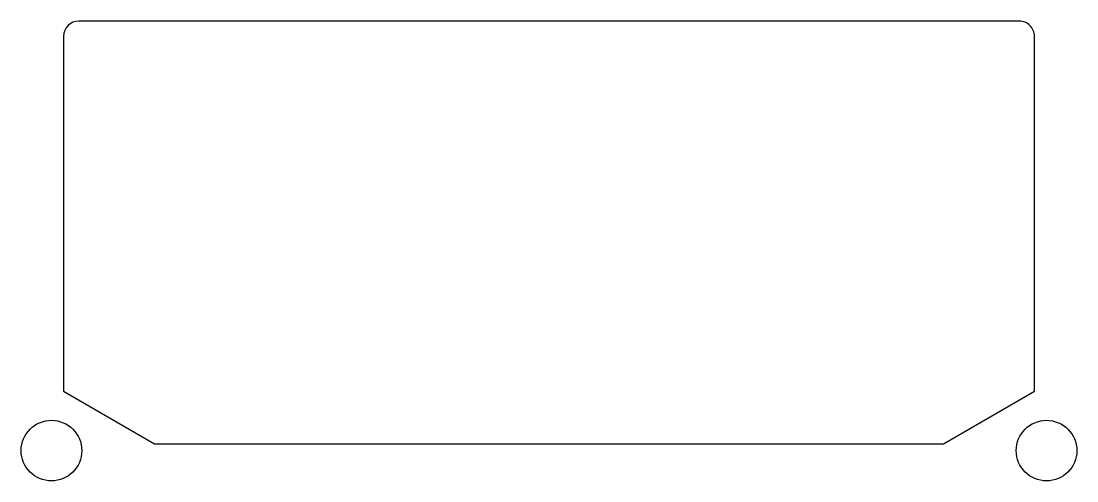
# Model space of a CAD drawing. Header units: millimetres. Extents: x 239.8 to 274.6, y -8.2 to 7.
import ezdxf

# ---------------------------------------------------------------- set-up
doc = ezdxf.new("R2010")
doc.units = ezdxf.units.MM
doc.header["$MEASUREMENT"] = 0

msp = doc.modelspace()

# ---------------------------------------------------------------- linework, layer by layer
msp.add_lwpolyline([(241.2, 6.475), (241.2, -5.243), (244.2, -6.975), (270.2, -6.975), (273.2, -5.243), (273.2, 6.475, 0.414214), (272.7, 6.975), (241.7, 6.975, 0.414212)], format="xyb", close=True)
for centre in [(240.8, -7.2), (273.6, -7.2)]:
    msp.add_circle(centre, 1)

doc.saveas('drawing.dxf')
